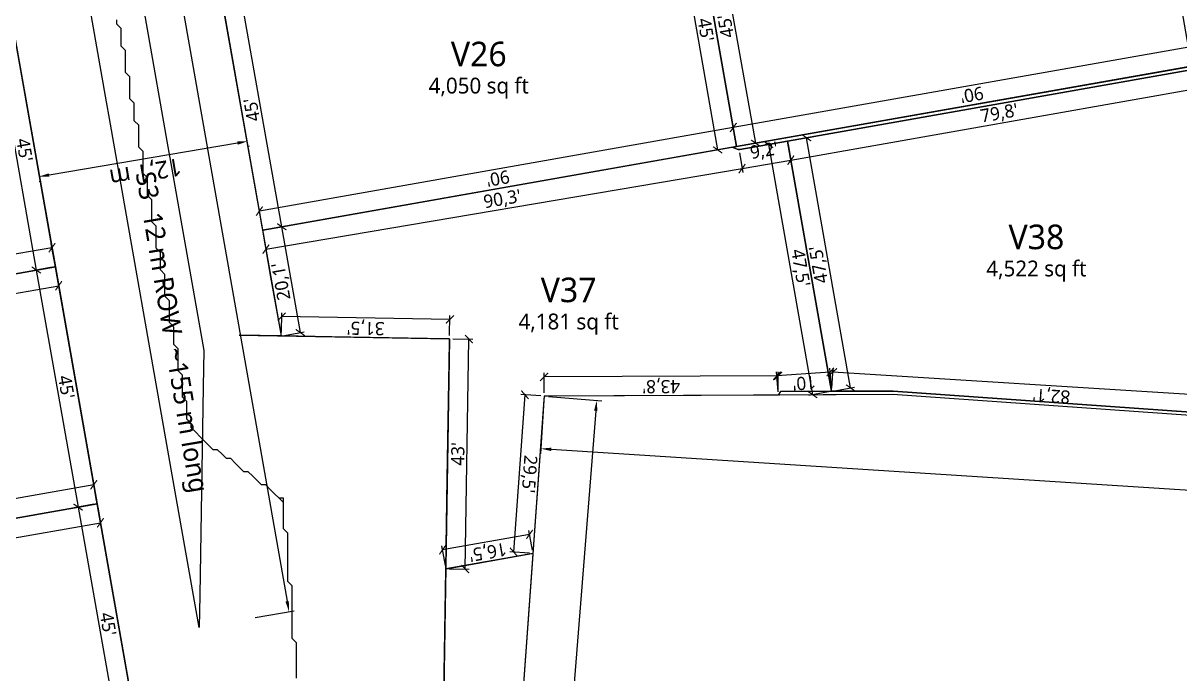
# Model space of a CAD drawing. Header units: metres. Extents: x 77 to 647, y -942 to -10.
# Drawn here: x 313.7 to 379.6, y -219.2 to -182.1 of the extents above; entities that cross this region are included whole.
import ezdxf
from ezdxf.enums import TextEntityAlignment as Align

# ---------------------------------------------------------------- set-up
doc = ezdxf.new("R2010")
doc.units = ezdxf.units.M
for name, color, linetype in [('COLONY_BOUNDARY', 3, 'Continuous'), ('DIM_BOUNDARY', 3, 'Continuous'), ('DIM_MEDIANS', 94, 'Continuous'), ('DIM_PLOTS', 5, 'Continuous'), ('DIM_ROADS', 4, 'Continuous'), ('LANDSCAPE', 72, 'Continuous'), ('MEDIANS', 94, 'Continuous'), ('PLOT_TEXT', 7, 'Continuous'), ('PLOTS', 1, 'Continuous'), ('ROAD_CENTRELINE', 9, 'Continuous'), ('ROAD_TEXT', 7, 'Continuous'), ('ROADS', 8, 'Continuous')]:
    doc.layers.add(name, color=color, linetype=linetype)
doc.styles.add('OpenSans', font='OpenSans-Regular.ttf')
doc.dimstyles.new('PLOT_FT', dxfattribs={"dimtxt": 0.75, "dimasz": 0.45, "dimexe": 0.225, "dimexo": 0.1875, "dimgap": 0.15, "dimtad": 1, "dimdec": 1, "dimlfac": 3.28084, "dimtxsty": 'OpenSans', "dimblk": 'ARCHTICK', "dimcen": 2.5, "dimazin": 3, "dimtfac": 1, "dimtmove": 0, "dimatfit": 3})
doc.dimstyles.new('ROAD_M', dxfattribs={"dimtxt": 1, "dimasz": 0.6, "dimexe": 0.3, "dimexo": 0.25, "dimgap": 0.2, "dimtad": 1, "dimdec": 1, "dimtxsty": 'OpenSans', "dimcen": 2.5, "dimazin": 3, "dimtfac": 1, "dimtmove": 0, "dimatfit": 3})

# ---------------------------------------------------------------- blocks, each defined once
blk = doc.blocks.new('_ARCHTICK')
at = {"color": 0, "linetype": 'BYBLOCK', "const_width": 0.15}
blk.add_lwpolyline([(-0.5, -0.5), (0.5, 0.5)], dxfattribs=at)
blk = doc.blocks.new('*D152')
at = {"color": 0}
for p, q in [((312.964, -182.52), (311.844, -182.718)), ((312.065, -182.678), (314.447, -196.186)), ((315.346, -196.028), (314.226, -196.225))]:
    blk.add_line(p, q, dxfattribs=at)
at = {"layer": 'Defpoints'}
for p in [(313.149, -182.487), (312.065, -182.678), (315.531, -195.995)]:
    blk.add_point(p, dxfattribs=at)
at = {"layer": 'DIM_PLOTS', "color": 0, "xscale": 0.44999999999999996, "yscale": 0.44999999999999996}
for p, rotation in [((312.065, -182.678), 99.99999999999979), ((314.447, -196.186), -80.00000000000021)]:
    blk.add_blockref('_ARCHTICK', p, dxfattribs=dict(at, rotation=rotation))
at = {"layer": 'DIM_PLOTS', "color": 0, "insert": (313.773, -189.341), "char_height": 0.75, "attachment_point": 5, "rotation": 280, "style": 'OpenSans'}
blk.add_mtext("45'", dxfattribs=at)
blk = doc.blocks.new('*D153')
at = {"color": 0}
for p, q in [((315.34, -194.912), (288.324, -199.675)), ((315.498, -195.81), (315.3, -194.69)), ((288.483, -200.574), (288.285, -199.454))]:
    blk.add_line(p, q, dxfattribs=at)
at = {"layer": 'Defpoints'}
for p in [(315.34, -194.912), (315.531, -195.995), (288.515, -200.759)]:
    blk.add_point(p, dxfattribs=at)
at = {"layer": 'DIM_PLOTS', "color": 0, "xscale": 0.44999999999999996, "yscale": 0.44999999999999996}
for p, rotation in [((315.34, -194.912), 9.999999999999943), ((288.324, -199.675), -170.00000000000006)]:
    blk.add_blockref('_ARCHTICK', p, dxfattribs=dict(at, rotation=rotation))
at = {"layer": 'DIM_PLOTS', "color": 0, "insert": (301.923, -197.811), "char_height": 0.75, "attachment_point": 5, "rotation": 190, "style": 'OpenSans'}
blk.add_mtext("90'", dxfattribs=at)
blk = doc.blocks.new('*D160')
at = {"color": 0}
for p, q in [((325.153, -180.371), (326.274, -180.173)), ((328.434, -193.72), (326.052, -180.212)), ((327.535, -193.878), (328.655, -193.681))]:
    blk.add_line(p, q, dxfattribs=at)
at = {"layer": 'Defpoints'}
for p in [(324.969, -180.403), (328.434, -193.72), (327.351, -193.911)]:
    blk.add_point(p, dxfattribs=at)
at = {"layer": 'DIM_PLOTS', "color": 0, "xscale": 0.44999999999999996, "yscale": 0.44999999999999996}
for p, rotation in [((326.052, -180.212), 99.9999999999998), ((328.434, -193.72), 279.9999999999998)]:
    blk.add_blockref('_ARCHTICK', p, dxfattribs=dict(at, rotation=rotation))
at = {"layer": 'DIM_PLOTS', "color": 0, "insert": (326.726, -187.057), "char_height": 0.75, "attachment_point": 5, "rotation": 100, "style": 'OpenSans'}
blk.add_mtext("45'", dxfattribs=at)
blk = doc.blocks.new('*D162')
at = {"color": 0}
for p, q in [((351.797, -175.673), (350.677, -175.87)), ((350.898, -175.831), (353.28, -189.339)), ((354.179, -189.18), (353.059, -189.378))]:
    blk.add_line(p, q, dxfattribs=at)
at = {"layer": 'Defpoints'}
for p in [(350.898, -175.831), (351.982, -175.64), (354.363, -189.148)]:
    blk.add_point(p, dxfattribs=at)
at = {"layer": 'DIM_PLOTS', "color": 0, "xscale": 0.44999999999999996, "yscale": 0.44999999999999996}
for p, rotation in [((350.898, -175.831), 100.00000000000003), ((353.28, -189.339), -79.99999999999997)]:
    blk.add_blockref('_ARCHTICK', p, dxfattribs=dict(at, rotation=rotation))
at = {"layer": 'DIM_PLOTS', "color": 0, "insert": (352.606, -182.494), "char_height": 0.75, "attachment_point": 5, "rotation": 280, "style": 'OpenSans'}
blk.add_mtext("45'", dxfattribs=at)
blk = doc.blocks.new('*D163')
at = {"color": 0}
for p, q in [((354.331, -188.963), (354.133, -187.843)), ((354.172, -188.064), (327.16, -192.828)), ((327.318, -193.726), (327.12, -192.606))]:
    blk.add_line(p, q, dxfattribs=at)
at = {"layer": 'Defpoints'}
for p in [(354.172, -188.064), (354.363, -189.148), (327.351, -193.911)]:
    blk.add_point(p, dxfattribs=at)
at = {"layer": 'DIM_PLOTS', "color": 0, "xscale": 0.44999999999999996, "yscale": 0.44999999999999996}
for p, rotation in [((354.172, -188.064), 10), ((327.16, -192.828), -170)]:
    blk.add_blockref('_ARCHTICK', p, dxfattribs=dict(at, rotation=rotation))
at = {"layer": 'DIM_PLOTS', "color": 0, "insert": (340.757, -190.963), "char_height": 0.75, "attachment_point": 5, "rotation": 190, "style": 'OpenSans'}
blk.add_mtext("90'", dxfattribs=at)
blk = doc.blocks.new('*D168')
at = {"color": 0}
for p, q in [((378.811, -170.909), (377.69, -171.107)), ((377.912, -171.068), (380.294, -184.576)), ((381.192, -184.417), (380.072, -184.615))]:
    blk.add_line(p, q, dxfattribs=at)
at = {"layer": 'Defpoints'}
for p in [(377.912, -171.068), (378.995, -170.877), (381.377, -184.385)]:
    blk.add_point(p, dxfattribs=at)
at = {"layer": 'DIM_PLOTS', "color": 0, "xscale": 0.44999999999999996, "yscale": 0.44999999999999996}
for p, rotation in [((377.912, -171.068), 99.99999999999983), ((380.294, -184.576), -80.00000000000017)]:
    blk.add_blockref('_ARCHTICK', p, dxfattribs=dict(at, rotation=rotation))
at = {"layer": 'DIM_PLOTS', "color": 0, "insert": (379.62, -177.731), "char_height": 0.75, "attachment_point": 5, "rotation": 280, "style": 'OpenSans'}
blk.add_mtext("45'", dxfattribs=at)
blk = doc.blocks.new('*D169')
at = {"color": 0}
for p, q in [((381.345, -184.2), (381.147, -183.08)), ((381.186, -183.301), (354.172, -188.064)), ((354.331, -188.963), (354.133, -187.843))]:
    blk.add_line(p, q, dxfattribs=at)
at = {"layer": 'Defpoints'}
for p in [(381.186, -183.301), (381.377, -184.385), (354.363, -189.148)]:
    blk.add_point(p, dxfattribs=at)
at = {"layer": 'DIM_PLOTS', "color": 0, "xscale": 0.44999999999999996, "yscale": 0.44999999999999996}
for p, rotation in [((381.186, -183.301), 10.000000000000028), ((354.172, -188.064), -169.99999999999997)]:
    blk.add_blockref('_ARCHTICK', p, dxfattribs=dict(at, rotation=rotation))
at = {"layer": 'DIM_PLOTS', "color": 0, "insert": (367.77, -186.2), "char_height": 0.75, "attachment_point": 5, "rotation": 190, "style": 'OpenSans'}
blk.add_mtext("90'", dxfattribs=at)
blk = doc.blocks.new('*D170')
at = {"color": 0}
for p, q in [((352.166, -175.608), (353.287, -175.41)), ((355.447, -188.957), (353.065, -175.449)), ((354.548, -189.115), (355.668, -188.918))]:
    blk.add_line(p, q, dxfattribs=at)
at = {"layer": 'Defpoints'}
for p in [(351.982, -175.64), (354.363, -189.148), (355.447, -188.957)]:
    blk.add_point(p, dxfattribs=at)
at = {"layer": 'DIM_PLOTS', "color": 0, "xscale": 0.44999999999999996, "yscale": 0.44999999999999996}
for p, rotation in [((353.065, -175.449), 100.00000000000003), ((355.447, -188.957), 280)]:
    blk.add_blockref('_ARCHTICK', p, dxfattribs=dict(at, rotation=rotation))
at = {"layer": 'DIM_PLOTS', "color": 0, "insert": (353.739, -182.294), "char_height": 0.75, "attachment_point": 5, "rotation": 100, "style": 'OpenSans'}
blk.add_mtext("45'", dxfattribs=at)
blk = doc.blocks.new('*D195')
at = {"color": 0}
for p, q in [((315.346, -196.028), (314.226, -196.225)), ((314.447, -196.186), (316.829, -209.694)), ((317.728, -209.535), (316.607, -209.733))]:
    blk.add_line(p, q, dxfattribs=at)
at = {"layer": 'Defpoints'}
for p in [(314.447, -196.186), (315.531, -195.995), (317.912, -209.503)]:
    blk.add_point(p, dxfattribs=at)
at = {"layer": 'DIM_PLOTS', "color": 0, "xscale": 0.44999999999999996, "yscale": 0.44999999999999996}
for p, rotation in [((314.447, -196.186), 100.00000000000007), ((316.829, -209.694), -79.99999999999993)]:
    blk.add_blockref('_ARCHTICK', p, dxfattribs=dict(at, rotation=rotation))
at = {"layer": 'DIM_PLOTS', "color": 0, "insert": (316.155, -202.849), "char_height": 0.75, "attachment_point": 5, "rotation": 280, "style": 'OpenSans'}
blk.add_mtext("45'", dxfattribs=at)
blk = doc.blocks.new('*D196')
at = {"color": 0}
for p, q in [((317.88, -209.318), (317.682, -208.198)), ((317.721, -208.419), (290.706, -213.183)), ((290.864, -214.082), (290.667, -212.961))]:
    blk.add_line(p, q, dxfattribs=at)
at = {"layer": 'Defpoints'}
for p in [(317.721, -208.419), (317.912, -209.503), (290.897, -214.266)]:
    blk.add_point(p, dxfattribs=at)
at = {"layer": 'DIM_PLOTS', "color": 0, "xscale": 0.44999999999999996, "yscale": 0.44999999999999996}
for p, rotation in [((317.721, -208.419), 9.999999999999943), ((290.706, -213.183), -170.00000000000006)]:
    blk.add_blockref('_ARCHTICK', p, dxfattribs=dict(at, rotation=rotation))
at = {"layer": 'DIM_PLOTS', "color": 0, "insert": (304.305, -211.318), "char_height": 0.75, "attachment_point": 5, "rotation": 190, "style": 'OpenSans'}
blk.add_mtext("90'", dxfattribs=at)
blk = doc.blocks.new('*D198')
at = {"color": 0}
for p, q in [((315.563, -196.18), (315.761, -197.3)), ((288.706, -201.842), (315.722, -197.078)), ((288.548, -200.943), (288.745, -202.063))]:
    blk.add_line(p, q, dxfattribs=at)
at = {"layer": 'Defpoints'}
for p in [(315.531, -195.995), (288.515, -200.759), (288.706, -201.842)]:
    blk.add_point(p, dxfattribs=at)
at = {"layer": 'DIM_PLOTS', "color": 0, "xscale": 0.44999999999999996, "yscale": 0.44999999999999996}
for p, rotation in [((315.722, -197.078), 9.99999999999993), ((288.706, -201.842), 189.99999999999994)]:
    blk.add_blockref('_ARCHTICK', p, dxfattribs=dict(at, rotation=rotation))
at = {"layer": 'DIM_PLOTS', "color": 0, "insert": (302.123, -198.943), "char_height": 0.75, "attachment_point": 5, "rotation": 10, "style": 'OpenSans'}
blk.add_mtext("90'", dxfattribs=at)
blk = doc.blocks.new('*D199')
at = {"color": 0}
for p, q in [((317.728, -209.535), (316.607, -209.733)), ((316.829, -209.694), (319.211, -223.201)), ((320.109, -223.043), (318.989, -223.24))]:
    blk.add_line(p, q, dxfattribs=at)
at = {"layer": 'Defpoints'}
for p in [(317.912, -209.503), (316.829, -209.694), (320.294, -223.01)]:
    blk.add_point(p, dxfattribs=at)
at = {"layer": 'DIM_PLOTS', "color": 0, "xscale": 0.44999999999999996, "yscale": 0.44999999999999996}
for p, rotation in [((316.829, -209.694), 99.99999999999984), ((319.211, -223.201), -80.00000000000016)]:
    blk.add_blockref('_ARCHTICK', p, dxfattribs=dict(at, rotation=rotation))
at = {"layer": 'DIM_PLOTS', "color": 0, "insert": (318.537, -216.356), "char_height": 0.75, "attachment_point": 5, "rotation": 280, "style": 'OpenSans'}
blk.add_mtext("45'", dxfattribs=at)
blk = doc.blocks.new('*D202')
at = {"color": 0}
for p, q in [((317.945, -209.687), (318.142, -210.808)), ((291.088, -215.35), (318.103, -210.586)), ((290.93, -214.451), (291.127, -215.571))]:
    blk.add_line(p, q, dxfattribs=at)
at = {"layer": 'Defpoints'}
for p in [(317.912, -209.503), (290.897, -214.266), (291.088, -215.35)]:
    blk.add_point(p, dxfattribs=at)
at = {"layer": 'DIM_PLOTS', "color": 0, "xscale": 0.44999999999999996, "yscale": 0.44999999999999996}
for p, rotation in [((318.103, -210.586), 9.99999999999993), ((291.088, -215.35), 189.99999999999994)]:
    blk.add_blockref('_ARCHTICK', p, dxfattribs=dict(at, rotation=rotation))
at = {"layer": 'DIM_PLOTS', "color": 0, "insert": (304.505, -212.451), "char_height": 0.75, "attachment_point": 5, "rotation": 10, "style": 'OpenSans'}
blk.add_mtext("90'", dxfattribs=at)
blk = doc.blocks.new('*D203')
at = {"color": 0}
for p, q in [((338.187, -200.103), (339.325, -200.121)), ((338.894, -213.226), (339.1, -200.117)), ((337.981, -213.211), (339.119, -213.229))]:
    blk.add_line(p, q, dxfattribs=at)
at = {"layer": 'Defpoints'}
for p in [(338, -200.1), (337.794, -213.209), (338.894, -213.226)]:
    blk.add_point(p, dxfattribs=at)
at = {"layer": 'DIM_PLOTS', "color": 0, "xscale": 0.44999999999999996, "yscale": 0.44999999999999996}
for p, rotation in [((339.1, -200.117), 89.09844263400318), ((338.894, -213.226), 269.09844263400316)]:
    blk.add_blockref('_ARCHTICK', p, dxfattribs=dict(at, rotation=rotation))
at = {"layer": 'DIM_PLOTS', "color": 0, "insert": (338.472, -206.663), "char_height": 0.75, "attachment_point": 5, "rotation": 89.09844, "style": 'OpenSans'}
blk.add_mtext("43'", dxfattribs=at)
blk = doc.blocks.new('*D204')
at = {"color": 0}
for p, q in [((328.415, -199.753), (328.434, -198.615)), ((338.018, -199), (328.43, -198.84)), ((338.003, -199.913), (338.022, -198.775))]:
    blk.add_line(p, q, dxfattribs=at)
at = {"layer": 'Defpoints'}
for p in [(338.018, -199), (328.412, -199.94), (338, -200.1)]:
    blk.add_point(p, dxfattribs=at)
at = {"layer": 'DIM_PLOTS', "color": 0, "xscale": 0.44999999999999996, "yscale": 0.44999999999999996}
for p, rotation in [((328.43, -198.84), 179.0443625290695), ((338.018, -199), 359.04436252906953)]:
    blk.add_blockref('_ARCHTICK', p, dxfattribs=dict(at, rotation=rotation))
at = {"layer": 'DIM_PLOTS', "color": 0, "insert": (333.216, -199.445), "char_height": 0.75, "attachment_point": 5, "rotation": 179.04436, "style": 'OpenSans'}
blk.add_mtext("31,5'", dxfattribs=at)
blk = doc.blocks.new('*D205')
at = {"color": 0}
for p, q in [((327.533, -193.879), (328.653, -193.681)), ((329.495, -199.749), (328.432, -193.72)), ((328.597, -199.907), (329.717, -199.71))]:
    blk.add_line(p, q, dxfattribs=at)
at = {"layer": 'Defpoints'}
for p in [(327.349, -193.911), (329.495, -199.749), (328.412, -199.94)]:
    blk.add_point(p, dxfattribs=at)
at = {"layer": 'DIM_PLOTS', "color": 0, "xscale": 0.44999999999999996, "yscale": 0.44999999999999996}
for p, rotation in [((328.432, -193.72), 100.0024469438277), ((329.495, -199.749), 280.0024469438277)]:
    blk.add_blockref('_ARCHTICK', p, dxfattribs=dict(at, rotation=rotation))
at = {"layer": 'DIM_PLOTS', "color": 0, "insert": (328.447, -196.826), "char_height": 0.75, "attachment_point": 5, "rotation": 100.00245, "style": 'OpenSans'}
blk.add_mtext("20,1'", dxfattribs=at)
blk = doc.blocks.new('*D206')
at = {"color": 0}
for p, q in [((354.517, -189.506), (354.707, -190.628)), ((327.532, -194.996), (354.67, -190.406)), ((327.38, -194.096), (327.57, -195.218))]:
    blk.add_line(p, q, dxfattribs=at)
at = {"layer": 'Defpoints'}
for p in [(354.486, -189.321), (327.349, -193.911), (327.532, -194.996)]:
    blk.add_point(p, dxfattribs=at)
at = {"layer": 'DIM_PLOTS', "color": 0, "xscale": 0.44999999999999996, "yscale": 0.44999999999999996}
for p, rotation in [((354.67, -190.406), 9.600246487781941), ((327.532, -194.996), 189.60024648778193)]:
    blk.add_blockref('_ARCHTICK', p, dxfattribs=dict(at, rotation=rotation))
at = {"layer": 'DIM_PLOTS', "color": 0, "insert": (341.013, -192.183), "char_height": 0.75, "attachment_point": 5, "rotation": 9.60025, "style": 'OpenSans'}
blk.add_mtext("90,3'", dxfattribs=at)
blk = doc.blocks.new('*D207')
at = {"color": 0}
for p, q in [((357.294, -189.024), (357.489, -190.145)), ((354.518, -189.506), (354.713, -190.627)), ((354.674, -190.405), (357.45, -189.924))]:
    blk.add_line(p, q, dxfattribs=at)
at = {"layer": 'Defpoints'}
for p in [(357.262, -188.84), (354.486, -189.321), (354.674, -190.405)]:
    blk.add_point(p, dxfattribs=at)
at = {"layer": 'DIM_PLOTS', "color": 0, "xscale": 0.44999999999999996, "yscale": 0.44999999999999996}
for p, rotation in [((357.45, -189.924), 9.840321673295874), ((354.674, -190.405), 189.84032167329588)]:
    blk.add_blockref('_ARCHTICK', p, dxfattribs=dict(at, rotation=rotation))
at = {"layer": 'DIM_PLOTS', "color": 0, "insert": (355.934, -189.425), "char_height": 0.75, "attachment_point": 5, "rotation": 9.84032, "style": 'OpenSans'}
blk.add_mtext("9,2'", dxfattribs=at)
blk = doc.blocks.new('*D208')
at = {"color": 0}
for p, q in [((357.077, -188.872), (355.957, -189.07)), ((356.179, -189.031), (358.693, -203.287)), ((359.591, -203.128), (358.471, -203.326))]:
    blk.add_line(p, q, dxfattribs=at)
at = {"layer": 'Defpoints'}
for p in [(356.179, -189.031), (357.262, -188.84), (359.776, -203.096)]:
    blk.add_point(p, dxfattribs=at)
at = {"layer": 'DIM_PLOTS', "color": 0, "xscale": 0.44999999999999996, "yscale": 0.44999999999999996}
for p, rotation in [((356.179, -189.031), 100.00067583325735), ((358.693, -203.287), -79.99932416674265)]:
    blk.add_blockref('_ARCHTICK', p, dxfattribs=dict(at, rotation=rotation))
at = {"layer": 'DIM_PLOTS', "color": 0, "insert": (357.953, -196.068), "char_height": 0.75, "attachment_point": 5, "rotation": 280.00068, "style": 'OpenSans'}
blk.add_mtext("47,5'", dxfattribs=at)
blk = doc.blocks.new('*D209')
at = {"color": 0}
for p, q in [((356.721, -203.122), (356.642, -201.987)), ((359.699, -201.998), (356.657, -202.212)), ((359.763, -202.909), (359.683, -201.774))]:
    blk.add_line(p, q, dxfattribs=at)
at = {"layer": 'Defpoints'}
for p in [(359.699, -201.998), (356.734, -203.309), (359.776, -203.096)]:
    blk.add_point(p, dxfattribs=at)
at = {"layer": 'DIM_PLOTS', "color": 0, "xscale": 0.44999999999999996, "yscale": 0.44999999999999996}
for p, rotation in [((359.699, -201.998), 4.013551876029936), ((356.657, -202.212), -175.98644812397006)]:
    blk.add_blockref('_ARCHTICK', p, dxfattribs=dict(at, rotation=rotation))
at = {"layer": 'DIM_PLOTS', "color": 0, "insert": (358.215, -202.629), "char_height": 0.75, "attachment_point": 5, "rotation": 184.01355, "style": 'OpenSans'}
blk.add_mtext("10'", dxfattribs=at)
blk = doc.blocks.new('*D210')
at = {"color": 0}
for p, q in [((343.389, -203.183), (343.384, -202.045)), ((356.729, -202.209), (343.385, -202.27)), ((356.733, -203.122), (356.728, -201.984))]:
    blk.add_line(p, q, dxfattribs=at)
at = {"layer": 'Defpoints'}
for p in [(356.729, -202.209), (343.39, -203.37), (356.734, -203.309)]:
    blk.add_point(p, dxfattribs=at)
at = {"layer": 'DIM_PLOTS', "color": 0, "xscale": 0.44999999999999996, "yscale": 0.44999999999999996}
for p, rotation in [((343.385, -202.27), -179.73899116692547), ((356.729, -202.209), 0.26100883307452705)]:
    blk.add_blockref('_ARCHTICK', p, dxfattribs=dict(at, rotation=rotation))
at = {"layer": 'DIM_PLOTS', "color": 0, "insert": (350.06, -202.765), "char_height": 0.75, "attachment_point": 5, "rotation": 180.26101, "style": 'OpenSans'}
blk.add_mtext("43,8'", dxfattribs=at)
blk = doc.blocks.new('*D211')
at = {"color": 0}
for p, q in [((342.293, -203.292), (341.653, -212.251)), ((343.203, -203.357), (342.068, -203.276)), ((342.564, -212.316), (341.429, -212.235))]:
    blk.add_line(p, q, dxfattribs=at)
at = {"layer": 'Defpoints'}
for p in [(342.293, -203.292), (343.39, -203.37), (342.751, -212.329)]:
    blk.add_point(p, dxfattribs=at)
at = {"layer": 'DIM_PLOTS', "color": 0, "xscale": 0.44999999999999996, "yscale": 0.44999999999999996}
for p, rotation in [((342.293, -203.292), 85.91828341262716), ((341.653, -212.251), -94.08171658737284)]:
    blk.add_blockref('_ARCHTICK', p, dxfattribs=dict(at, rotation=rotation))
at = {"layer": 'DIM_PLOTS', "color": 0, "insert": (342.497, -207.809), "char_height": 0.75, "attachment_point": 5, "rotation": 265.91828, "style": 'OpenSans'}
blk.add_mtext("29,5'", dxfattribs=at)
blk = doc.blocks.new('*D212')
at = {"color": 0}
for p, q in [((342.559, -211.246), (337.602, -212.125)), ((342.718, -212.145), (342.519, -211.025)), ((337.761, -213.024), (337.562, -211.904))]:
    blk.add_line(p, q, dxfattribs=at)
at = {"layer": 'Defpoints'}
for p in [(342.559, -211.246), (342.751, -212.329), (337.794, -213.209)]:
    blk.add_point(p, dxfattribs=at)
at = {"layer": 'DIM_PLOTS', "color": 0, "xscale": 0.44999999999999996, "yscale": 0.44999999999999996}
for p, rotation in [((342.559, -211.246), 10.056270324743934), ((337.602, -212.125), -169.94372967525607)]:
    blk.add_blockref('_ARCHTICK', p, dxfattribs=dict(at, rotation=rotation))
at = {"layer": 'DIM_PLOTS', "color": 0, "insert": (340.172, -212.203), "char_height": 0.75, "attachment_point": 5, "rotation": 190.05627, "style": 'OpenSans'}
blk.add_mtext("16,5'", dxfattribs=at)
blk = doc.blocks.new('*D214')
at = {"color": 0}
for p, q in [((359.788, -202.909), (359.859, -201.773)), ((384.818, -203.561), (359.845, -201.998)), ((384.761, -204.472), (384.832, -203.337))]:
    blk.add_line(p, q, dxfattribs=at)
at = {"layer": 'Defpoints'}
for p in [(359.776, -203.096), (384.818, -203.561), (384.749, -204.659)]:
    blk.add_point(p, dxfattribs=at)
at = {"layer": 'DIM_PLOTS', "color": 0, "xscale": 0.44999999999999996, "yscale": 0.44999999999999996}
for p, rotation in [((359.845, -201.998), 176.41784377502313), ((384.818, -203.561), 356.41784377502313)]:
    blk.add_blockref('_ARCHTICK', p, dxfattribs=dict(at, rotation=rotation))
at = {"layer": 'DIM_PLOTS', "color": 0, "insert": (372.298, -203.304), "char_height": 0.75, "attachment_point": 5, "rotation": 176.41784, "style": 'OpenSans'}
blk.add_mtext("82,1'", dxfattribs=at)
blk = doc.blocks.new('*D215')
at = {"color": 0}
for p, q in [((357.447, -188.807), (358.567, -188.61)), ((360.859, -202.905), (358.345, -188.649)), ((359.961, -203.063), (361.081, -202.866))]:
    blk.add_line(p, q, dxfattribs=at)
at = {"layer": 'Defpoints'}
for p in [(357.262, -188.84), (360.859, -202.905), (359.776, -203.096)]:
    blk.add_point(p, dxfattribs=at)
at = {"layer": 'DIM_PLOTS', "color": 0, "xscale": 0.44999999999999996, "yscale": 0.44999999999999996}
for p, rotation in [((358.345, -188.649), 100.00067583325735), ((360.859, -202.905), 280.00067583325733)]:
    blk.add_blockref('_ARCHTICK', p, dxfattribs=dict(at, rotation=rotation))
at = {"layer": 'DIM_PLOTS', "color": 0, "insert": (359.085, -195.868), "char_height": 0.75, "attachment_point": 5, "rotation": 100.00068, "style": 'OpenSans'}
blk.add_mtext("47,5'", dxfattribs=at)
blk = doc.blocks.new('*D216')
at = {"color": 0}
for p, q in [((381.247, -184.801), (381.445, -185.921)), ((357.453, -189.923), (381.406, -185.7)), ((357.295, -189.024), (357.492, -190.145))]:
    blk.add_line(p, q, dxfattribs=at)
at = {"layer": 'Defpoints'}
for p in [(381.215, -184.616), (357.262, -188.84), (357.453, -189.923)]:
    blk.add_point(p, dxfattribs=at)
at = {"layer": 'DIM_PLOTS', "color": 0, "xscale": 0.44999999999999996, "yscale": 0.44999999999999996}
for p, rotation in [((381.406, -185.7), 10.000000000000039), ((357.453, -189.923), 190.00000000000003)]:
    blk.add_blockref('_ARCHTICK', p, dxfattribs=dict(at, rotation=rotation))
at = {"layer": 'DIM_PLOTS', "color": 0, "insert": (369.338, -187.294), "char_height": 0.75, "attachment_point": 5, "rotation": 10, "style": 'OpenSans'}
blk.add_mtext("79,8'", dxfattribs=at)
blk = doc.blocks.new('_CLOSEDFILLED')
at = {"color": 0, "linetype": 'BYBLOCK'}
blk.add_solid([(-1, 0.16), (0, 0), (-1, -0.16)], dxfattribs=at)
blk = doc.blocks.new('*D237')
at = {"color": 0}
for p, q in [((325.915, -188.947), (315.17, -190.771)), ((326.548, -189.093), (326.556, -189.142)), ((314.62, -191.118), (314.628, -191.167))]:
    blk.add_line(p, q, dxfattribs=at)
at = {"layer": 'Defpoints'}
for p in [(326.506, -188.846), (326.506, -188.846), (314.578, -190.871)]:
    blk.add_point(p, dxfattribs=at)
at = {"layer": 'DIM_ROADS', "color": 0, "xscale": 0.6, "yscale": 0.6}
for p, rotation in [((326.506, -188.846), 9.635085901718327), ((314.578, -190.871), -170.36491409828167)]:
    blk.add_blockref('_CLOSEDFILLED', p, dxfattribs=dict(at, rotation=rotation))
at = {"layer": 'DIM_ROADS', "color": 0, "insert": (320.659, -190.549), "char_height": 1, "attachment_point": 5, "rotation": 189.63509, "style": 'OpenSans'}
blk.add_mtext('12,1 m', dxfattribs=at)
blk = doc.blocks.new('*D241')
at = {"color": 0}
for p, q in [((309.514, -117.256), (311.73, -116.865)), ((311.539, -117.508), (328.743, -215.058)), ((326.927, -215.988), (329.143, -215.597))]:
    blk.add_line(p, q, dxfattribs=at)
at = {"layer": 'Defpoints'}
for p in [(309.268, -117.299), (311.434, -116.917), (326.681, -216.031)]:
    blk.add_point(p, dxfattribs=at)
at = {"layer": 'DIM_MEDIANS', "color": 0, "xscale": 0.6, "yscale": 0.6}
for p, rotation in [((311.434, -116.917), 100.0021062878762), ((328.847, -215.649), -79.9978937121238)]:
    blk.add_blockref('_CLOSEDFILLED', p, dxfattribs=dict(at, rotation=rotation))
at = {"layer": 'DIM_MEDIANS', "color": 0, "insert": (320.83, -166.161), "char_height": 1, "attachment_point": 5, "rotation": 280.00211, "style": 'OpenSans'}
blk.add_mtext('100,3 m', dxfattribs=at)
blk = doc.blocks.new('*D251')
at = {"color": 0}
for p, q in [((343.374, -203.619), (343.178, -206.663)), ((439.759, -212.575), (343.796, -206.402)), ((440.534, -209.869), (440.338, -212.913))]:
    blk.add_line(p, q, dxfattribs=at)
at = {"layer": 'Defpoints'}
for p in [(343.39, -203.37), (440.55, -209.62), (440.357, -212.614)]:
    blk.add_point(p, dxfattribs=at)
at = {"layer": 'DIM_BOUNDARY', "color": 0, "xscale": 0.6, "yscale": 0.6}
for p, rotation in [((343.197, -206.364), 176.31941217055387), ((440.357, -212.614), 356.31941217055385)]:
    blk.add_blockref('_CLOSEDFILLED', p, dxfattribs=dict(at, rotation=rotation))
at = {"layer": 'DIM_BOUNDARY', "color": 0, "insert": (391.732, -210.187), "char_height": 1, "attachment_point": 5, "rotation": 176.31941, "style": 'OpenSans'}
blk.add_mtext('97,4 m', dxfattribs=at)
blk = doc.blocks.new('*D252')
at = {"color": 0}
for p, q in [((343.639, -203.39), (346.68, -203.63)), ((346.333, -204.204), (341.838, -261.168)), ((339.049, -261.55), (342.09, -261.79))]:
    blk.add_line(p, q, dxfattribs=at)
at = {"layer": 'Defpoints'}
for p in [(343.39, -203.37), (346.381, -203.606), (338.8, -261.53)]:
    blk.add_point(p, dxfattribs=at)
at = {"layer": 'DIM_BOUNDARY', "color": 0, "xscale": 0.6, "yscale": 0.6}
for p, rotation in [((346.381, -203.606), 85.4875573957074), ((341.791, -261.766), -94.5124426042926)]:
    blk.add_blockref('_CLOSEDFILLED', p, dxfattribs=dict(at, rotation=rotation))
at = {"layer": 'DIM_BOUNDARY', "color": 0, "insert": (344.784, -232.741), "char_height": 1, "attachment_point": 5, "rotation": 265.48756, "style": 'OpenSans'}
blk.add_mtext('58,3 m', dxfattribs=at)

msp = doc.modelspace()

# ---------------------------------------------------------------- linework, layer by layer
at = {"layer": 'COLONY_BOUNDARY'}
msp.add_lwpolyline([(380.23, -204.48), (363.26, -203.28), (343.39, -203.37), (341.9, -224.25), (341.2, -241.03), (338.8, -261.53), (323.164, -261.53), (323.155, -261.538), (323.122, -261.572), (323.093, -261.61), (323.067, -261.65), (323.045, -261.692), (323.028, -261.736), (323.014, -261.782), (323.005, -261.828), (323.001, -261.876), (321.901, -284.566), (321.775, -286), (300, -286), (300, -261.53), (300, -261.53), (224.09, -261.53), (222.88, -259.14), (209.26, -249.96)], dxfattribs=at)
at = {"layer": 'LANDSCAPE'}
for points in [[(381.213, -184.616), (357.262, -188.84), (354.543, -189.319), (354.541, -189.32), (354.526, -189.321), (354.521, -189.322), (354.507, -189.322), (354.503, -189.322), (354.489, -189.321), (354.484, -189.321), (354.47, -189.319), (354.465, -189.318), (354.452, -189.314), (354.447, -189.313), (354.287, -189.256), (354.287, -189.256), (354.283, -189.254), (354.278, -189.252), (354.274, -189.249), (354.27, -189.246), (354.267, -189.243), (354.264, -189.239), (354.261, -189.235), (354.259, -189.231), (354.257, -189.226), (354.255, -189.222), (354.254, -189.217), (354.254, -189.212), (354.254, -189.207), (354.254, -189.203), (354.255, -189.198), (354.256, -189.193), (354.258, -189.189), (354.26, -189.184), (354.263, -189.18), (354.266, -189.176), (354.269, -189.173), (354.273, -189.17), (354.277, -189.167), (354.281, -189.164), (354.286, -189.162), (354.29, -189.161), (354.295, -189.16), (354.363, -189.148), (381.326, -184.394)], [(380.23, -204.48), (363.261, -203.28), (363.259, -203.28), (356.824, -203.309), (356.819, -203.309), (356.814, -203.308), (356.81, -203.307), (356.805, -203.306), (356.801, -203.304), (356.796, -203.301), (356.793, -203.298), (356.789, -203.295), (356.786, -203.292), (356.783, -203.288), (356.78, -203.284), (356.778, -203.279), (356.776, -203.275), (356.775, -203.27), (356.774, -203.265), (356.774, -203.261), (356.774, -203.256), (356.774, -203.251), (356.775, -203.246), (356.777, -203.242), (356.779, -203.237), (356.781, -203.233), (356.843, -203.133), (356.846, -203.129), (356.849, -203.125), (356.852, -203.121), (356.856, -203.118), (356.861, -203.115), (356.865, -203.113), (356.87, -203.111), (356.875, -203.11), (356.88, -203.109), (356.885, -203.109), (359.776, -203.096), (363.258, -203.08), (363.259, -203.08), (363.266, -203.08), (363.268, -203.08), (363.274, -203.081), (363.275, -203.081), (380.253, -204.281)], [(337.2, -249.775), (337.788, -213.251), (337.789, -213.246), (337.789, -213.241), (337.791, -213.236), (337.792, -213.231), (337.795, -213.227), (337.797, -213.223), (337.8, -213.219), (337.804, -213.215), (337.807, -213.212), (337.811, -213.209), (337.816, -213.207), (337.82, -213.205), (337.825, -213.203), (337.829, -213.202), (342.687, -212.341), (342.687, -212.341), (342.692, -212.34), (342.697, -212.34), (342.702, -212.34), (342.706, -212.341), (342.711, -212.342), (342.716, -212.344), (342.72, -212.346), (342.724, -212.348), (342.728, -212.351), (342.731, -212.354), (342.735, -212.358), (342.738, -212.362), (342.74, -212.366), (342.742, -212.37), (342.744, -212.375), (342.745, -212.379), (342.746, -212.384), (342.746, -212.389), (342.746, -212.393), (341.9, -224.25)]]:
    msp.add_lwpolyline(points, dxfattribs=at)
at = {"layer": 'MEDIANS'}
msp.add_lwpolyline([(319.182, -173.523), (320.76, -182.47), (321.884, -188.848), (321.998, -189.492), (322.051, -189.794), (323.986, -200.765), (323.952, -202.842), (323.952, -202.842), (323.762, -214.712), (323.732, -216.551), (322.255, -208.175), (318.618, -187.552), (318.618, -187.552), (318.451, -186.608), (316.847, -177.51)], dxfattribs=at)
at = {"layer": 'PLOTS'}
for points in [[(351.982, -175.64), (378.995, -170.877), (381.377, -184.385), (354.363, -189.148), (351.982, -175.64)], [(324.969, -180.403), (351.982, -175.64), (354.363, -189.148), (327.351, -193.911), (324.969, -180.403)], [(286.134, -187.251), (313.149, -182.487), (315.531, -195.995), (288.515, -200.759), (286.134, -187.251)], [(357.262, -188.84), (381.215, -184.616), (384.749, -204.659), (380.253, -204.281), (363.274, -203.081), (363.267, -203.08), (363.266, -203.08), (363.259, -203.08), (359.776, -203.096), (357.262, -188.84)], [(354.486, -189.321), (354.505, -189.322), (354.524, -189.322), (354.542, -189.319), (357.262, -188.84), (359.776, -203.096), (356.857, -203.109), (356.734, -203.309), (343.575, -203.369), (343.39, -203.37), (343.377, -203.555), (342.751, -212.329), (337.794, -213.209), (337.871, -208.086), (337.997, -200.3), (338, -200.1), (337.833, -200.097), (331.285, -199.988), (328.412, -199.94), (327.822, -196.595), (327.349, -193.911), (327.349, -193.911), (354.108, -189.193), (354.449, -189.314), (354.468, -189.318), (354.486, -189.321)], [(288.515, -200.759), (315.531, -195.995), (317.912, -209.503), (290.897, -214.266), (288.515, -200.759)], [(290.897, -214.266), (317.912, -209.503), (320.294, -223.01), (293.279, -227.774), (290.897, -214.266)]]:
    msp.add_lwpolyline(points, close=True, dxfattribs=at)
at = {"layer": 'ROAD_CENTRELINE'}
for points in [[(328.28, -209.182), (328.03, -208.932), (327.78, -208.682), (327.53, -208.432), (327.28, -208.432), (327.03, -208.182), (326.78, -207.932), (326.53, -207.682), (326.28, -207.682), (326.03, -207.432), (325.78, -207.182), (325.53, -206.932), (325.28, -206.932), (325.03, -206.682), (324.78, -206.432), (324.53, -206.432), (324.28, -206.182), (324.03, -205.932), (323.78, -205.682), (323.53, -205.432), (323.28, -205.182), (323.28, -204.932), (323.03, -204.682), (323.03, -204.432), (323.03, -204.182), (323.03, -203.932), (323.03, -203.682), (322.78, -203.432), (322.78, -203.182), (322.78, -202.932), (322.78, -202.682), (322.78, -202.432), (322.78, -202.182), (322.53, -201.932), (322.53, -201.682), (322.53, -201.432), (322.53, -201.182), (322.53, -200.932), (322.53, -200.682), (322.28, -200.432), (322.28, -200.182), (322.28, -199.932), (322.28, -199.682), (322.28, -199.432), (322.03, -199.182), (322.03, -198.932), (322.03, -198.682), (322.03, -198.432), (322.03, -198.182), (322.03, -197.932), (321.78, -197.682), (321.78, -197.432), (321.78, -197.182), (321.78, -196.932), (321.78, -196.682), (321.78, -196.432), (321.53, -196.182), (321.53, -195.932), (321.53, -195.682), (321.53, -195.432), (321.53, -195.182), (321.28, -194.932), (321.28, -194.682), (321.28, -194.432), (321.28, -194.182), (321.28, -193.932), (321.28, -193.682), (321.03, -193.432), (321.03, -193.182), (321.03, -192.932), (321.03, -192.682), (321.03, -192.432), (321.03, -192.182), (320.78, -191.932), (320.78, -191.682), (320.78, -191.432), (320.78, -191.182), (320.78, -190.932), (320.53, -190.682), (320.53, -190.432), (320.53, -190.182), (320.53, -189.932), (320.53, -189.682), (320.53, -189.432), (320.28, -189.182), (320.28, -188.932), (320.28, -188.682), (320.28, -188.432), (320.28, -188.182), (320.28, -187.932), (320.03, -187.682), (320.03, -187.432), (320.03, -187.182), (320.03, -186.932), (320.03, -186.682), (319.78, -186.432), (319.78, -186.182), (319.78, -185.932), (319.78, -185.682), (319.78, -185.432), (319.78, -185.182), (319.53, -184.932), (319.53, -184.682), (319.53, -184.432), (319.53, -184.182), (319.53, -183.932), (319.53, -183.682), (319.28, -183.432), (319.28, -183.182), (319.28, -182.932), (319.28, -182.682), (319.28, -182.432), (319.03, -182.182), (319.03, -181.932)], [(328.53, -209.432), (328.28, -209.182)], [(328.53, -209.432), (328.53, -209.182), (328.28, -209.182)], [(329.28, -219.432), (329.28, -219.182), (329.28, -218.932), (329.28, -218.682), (329.28, -218.432), (329.28, -218.182), (329.28, -217.932), (329.28, -217.682), (329.28, -217.432), (329.03, -217.182), (329.03, -216.932), (329.03, -216.682), (329.03, -216.432), (329.03, -216.182), (329.03, -215.932), (329.03, -215.682), (329.03, -215.432), (329.03, -215.182), (329.03, -214.932), (329.03, -214.682), (329.03, -214.432), (329.03, -214.182), (328.78, -213.932), (328.78, -213.682), (328.78, -213.432), (328.78, -213.182), (328.78, -212.932), (328.78, -212.682), (328.78, -212.432), (328.78, -212.182), (328.78, -211.932), (328.78, -211.682), (328.78, -211.432), (328.78, -211.182), (328.53, -210.932), (328.53, -210.682), (328.53, -210.432), (328.53, -210.182), (328.53, -209.932), (328.53, -209.682), (328.53, -209.432)]]:
    msp.add_lwpolyline(points, dxfattribs=at)
at = {"layer": 'ROADS'}
for points in [[(313.84, -117.31), (328.41, -199.93), (326.01, -199.9), (338, -200.1), (337.2, -249.78)], [(325.18, -250.71), (301.94, -118.91)]]:
    msp.add_lwpolyline(points, dxfattribs=at)

# ---------------------------------------------------------------- texts
at = {"layer": 'PLOT_TEXT', "style": 'OpenSans'}
for s, height, p in [('V26', 1.4, (339.666, -183.876)), ('4,050 sq ft', 0.9, (339.666, -185.676)), ('V38', 1.4, (371.448, -194.297)), ('4,522 sq ft', 0.9, (371.448, -196.097)), ('V37', 1.4, (344.786, -197.317)), ('4,181 sq ft', 0.9, (344.786, -199.117))]:
    msp.add_text(s, height=height, dxfattribs=at).set_placement(p, align=Align.MIDDLE_CENTER)
at = {"layer": 'ROAD_TEXT', "style": 'OpenSans'}
msp.add_text('S3  12 m ROW  ~155 m long', height=1.1, rotation=-80.36491, dxfattribs=at).set_placement((322.204, -199.72), align=Align.MIDDLE_CENTER)

# ---------------------------------------------------------------- dimensions: what is measured, and where the dimension line sits
at = {"layer": 'DIM_BOUNDARY'}
for base, p1, p2, angle, picture, middle in [((346.381, -203.606), (343.39, -203.37), (338.8, -261.53), 265.48756, '*D252', (344.784, -232.741)), ((440.357, -212.614), (440.55, -209.62), (343.39, -203.37), 176.31941, '*D251', (391.732, -210.187))]:
    dim = msp.add_linear_dim(base=base, p1=p1, p2=p2, angle=angle, dimstyle='ROAD_M', dxfattribs=at)
    dim.commit()
    dim.dimension.update_dxf_attribs({"geometry": picture, "text_midpoint": middle})
at = {"layer": 'DIM_MEDIANS'}
dim = msp.add_linear_dim(base=(311.434, -116.917), p1=(309.268, -117.299), p2=(326.681, -216.031), angle=280.00211, dimstyle='ROAD_M', dxfattribs=at)
dim.commit()
dim.dimension.update_dxf_attribs({"geometry": '*D241', "text_midpoint": (320.83, -166.161)})
at = {"layer": 'DIM_PLOTS'}
for base, p1, p2, angle, picture, middle in [((377.912, -171.068), (378.995, -170.877), (381.377, -184.385), 280, '*D168', (379.62, -177.731)), ((355.447, -188.957), (354.363, -189.148), (351.982, -175.64), 100, '*D170', (353.739, -182.294)), ((350.898, -175.831), (351.982, -175.64), (354.363, -189.148), 280, '*D162', (352.606, -182.494)), ((328.434, -193.72), (327.351, -193.911), (324.969, -180.403), 100, '*D160', (326.726, -187.057)), ((312.065, -182.678), (313.149, -182.487), (315.531, -195.995), 280, '*D152', (313.773, -189.341)), ((381.186, -183.301), (381.377, -184.385), (354.363, -189.148), 190, '*D169', (367.77, -186.2)), ((357.453, -189.923), (357.262, -188.84), (381.215, -184.616), 10, '*D216', (369.338, -187.294)), ((354.172, -188.064), (354.363, -189.148), (327.351, -193.911), 190, '*D163', (340.757, -190.963)), ((360.859, -202.905), (359.776, -203.096), (357.262, -188.84), 100.00068, '*D215', (359.085, -195.868)), ((354.674, -190.405), (354.486, -189.321), (357.262, -188.84), 9.84032, '*D207', (355.934, -189.425)), ((356.179, -189.031), (357.262, -188.84), (359.776, -203.096), 280.00068, '*D208', (357.953, -196.068)), ((327.532, -194.996), (327.349, -193.911), (354.486, -189.321), 9.60025, '*D206', (341.013, -192.183)), ((329.495, -199.749), (328.412, -199.94), (327.349, -193.911), 100.00245, '*D205', (328.447, -196.826)), ((315.34, -194.912), (315.531, -195.995), (288.515, -200.759), 190, '*D153', (301.923, -197.811)), ((288.706, -201.842), (288.515, -200.759), (315.531, -195.995), 10, '*D198', (302.123, -198.943)), ((314.447, -196.186), (315.531, -195.995), (317.912, -209.503), 280, '*D195', (316.155, -202.849)), ((338.018, -199), (338, -200.1), (328.412, -199.94), 179.04436, '*D204', (333.216, -199.445)), ((338.894, -213.226), (337.794, -213.209), (338, -200.1), 89.09844, '*D203', (338.472, -206.663)), ((359.699, -201.998), (359.776, -203.096), (356.734, -203.309), 184.01355, '*D209', (358.215, -202.629)), ((356.729, -202.209), (356.734, -203.309), (343.39, -203.37), 180.26101, '*D210', (350.06, -202.765)), ((384.818, -203.561), (384.749, -204.659), (359.776, -203.096), 176.41784, '*D214', (372.298, -203.304)), ((342.293, -203.292), (343.39, -203.37), (342.751, -212.329), 265.91828, '*D211', (342.497, -207.809)), ((317.721, -208.419), (317.912, -209.503), (290.897, -214.266), 190, '*D196', (304.305, -211.318)), ((291.088, -215.35), (290.897, -214.266), (317.912, -209.503), 10, '*D202', (304.505, -212.451)), ((316.829, -209.694), (317.912, -209.503), (320.294, -223.01), 280, '*D199', (318.537, -216.356)), ((342.559, -211.246), (342.751, -212.329), (337.794, -213.209), 190.05627, '*D212', (340.172, -212.203))]:
    dim = msp.add_linear_dim(base=base, p1=p1, p2=p2, angle=angle, dimstyle='PLOT_FT', dxfattribs=at)
    dim.commit()
    dim.dimension.update_dxf_attribs({"geometry": picture, "text_midpoint": middle})
at = {"layer": 'DIM_ROADS'}
dim = msp.add_linear_dim(base=(326.506, -188.846), p1=(326.506, -188.846), p2=(314.578, -190.871), angle=189.63509, dimstyle='ROAD_M', dxfattribs=at)
dim.commit()
dim.dimension.update_dxf_attribs({"geometry": '*D237', "text_midpoint": (320.659, -190.549)})

doc.saveas('drawing.dxf')
